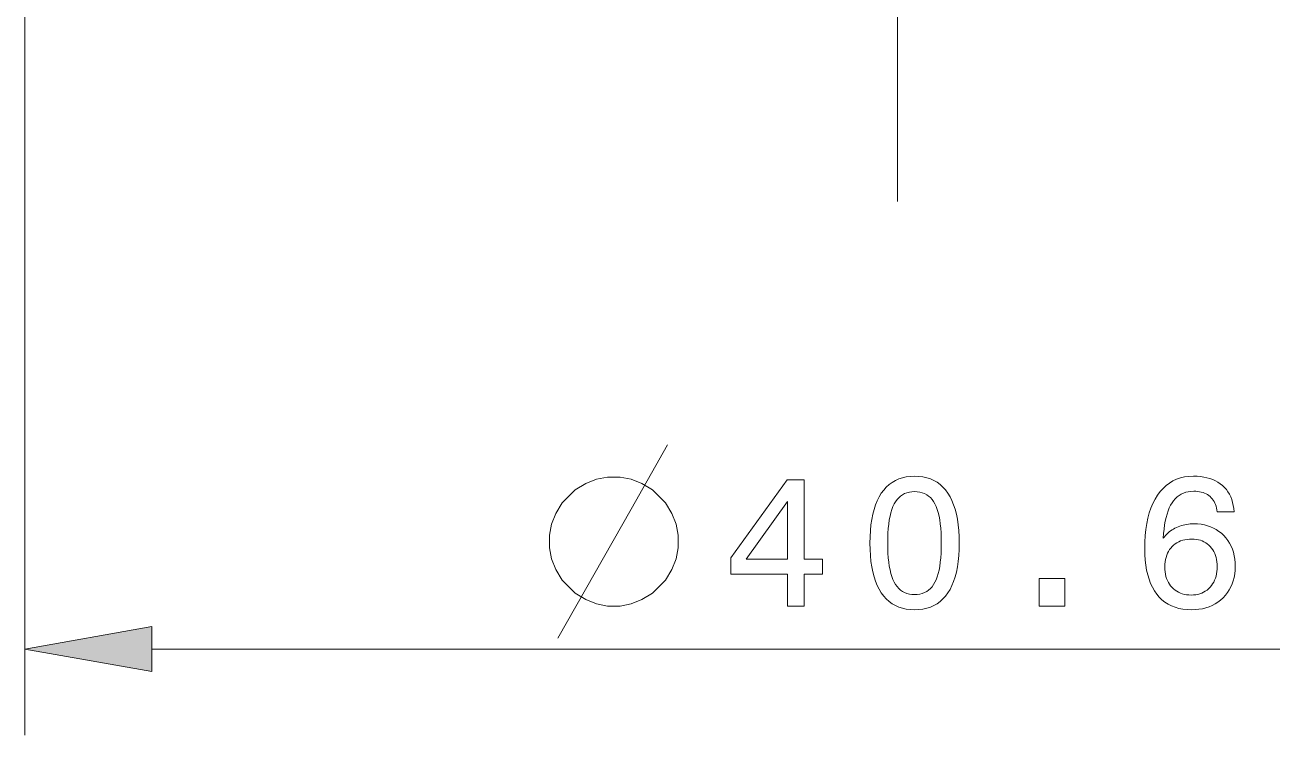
# Model space of a CAD drawing. Extents: x 0 to 297, y 0 to 535.
# Drawn here: x 137.88 to 166.89, y 94.54 to 111.05 of the extents above; entities that cross this region are included whole.
import ezdxf

# ---------------------------------------------------------------- set-up
doc = ezdxf.new("R2010")
doc.units = 0
doc.linetypes.add('DASHDOT', pattern=[18.5, 12, -3, 0.5, -3])

msp = doc.modelspace()

# ---------------------------------------------------------------- linework, layer by layer
at = {"color": 7, "linetype": 'DASHDOT', "lineweight": 13}
msp.add_line((158.178, 106.949), (158.178, 398.269), dxfattribs=at)
at = {"color": 7, "lineweight": 13}
for p, q in [((137.877, 138.881), (137.877, 94.539)), ((140.832, 96.539), (175.523, 96.539))]:
    msp.add_line(p, q, dxfattribs=at)
msp.add_lwpolyline([(150.278, 96.789), (151.978, 99.789), (152.828, 101.289)], dxfattribs=at)
for points in [[(151.728, 100.539), (151.428, 100.539), (151.178, 100.489), (150.928, 100.389), (150.678, 100.239), (150.378, 99.939), (150.228, 99.689), (150.128, 99.439), (150.078, 99.189), (150.078, 98.889), (150.128, 98.639), (150.228, 98.389), (150.378, 98.139), (150.678, 97.839), (150.928, 97.689), (151.178, 97.589), (151.428, 97.539), (151.728, 97.539), (151.978, 97.589), (152.228, 97.689), (152.478, 97.839), (152.778, 98.139), (152.928, 98.389), (153.028, 98.639), (153.078, 98.889), (153.078, 99.189), (153.028, 99.439), (152.928, 99.689), (152.778, 99.939), (152.478, 100.239), (152.228, 100.389), (151.978, 100.489)], [(155.615, 97.539), (155.615, 98.281), (154.298, 98.281), (154.298, 98.66), (155.611, 100.471), (156.003, 100.471), (156.003, 98.627), (156.431, 98.627), (156.431, 98.281), (156.003, 98.281), (156.003, 97.539)], [(157.536, 99.002), (157.538, 99.15), (157.546, 99.292), (157.56, 99.426), (157.578, 99.553), (157.602, 99.672), (157.631, 99.784), (157.666, 99.889), (157.706, 99.987), (157.751, 100.077), (157.801, 100.16), (157.857, 100.236), (157.917, 100.303), (157.983, 100.363), (158.053, 100.415), (158.128, 100.458), (158.207, 100.494), (158.292, 100.522), (158.382, 100.542), (158.476, 100.554), (158.575, 100.558), (158.675, 100.554), (158.77, 100.542), (158.86, 100.522), (158.945, 100.495), (159.025, 100.459), (159.1, 100.416), (159.17, 100.365), (159.235, 100.305), (159.295, 100.238), (159.35, 100.164), (159.4, 100.081), (159.444, 99.991), (159.484, 99.893), (159.518, 99.788), (159.547, 99.676), (159.57, 99.556), (159.589, 99.429), (159.602, 99.294), (159.61, 99.152), (159.612, 99.002), (159.61, 98.853), (159.602, 98.711), (159.589, 98.576), (159.57, 98.449), (159.547, 98.33), (159.518, 98.218), (159.484, 98.113), (159.444, 98.016), (159.4, 97.927), (159.35, 97.844), (159.295, 97.77), (159.235, 97.703), (159.17, 97.645), (159.1, 97.594), (159.025, 97.55), (158.945, 97.515), (158.86, 97.488), (158.77, 97.468), (158.675, 97.456), (158.575, 97.452), (158.476, 97.456), (158.382, 97.468), (158.292, 97.488), (158.207, 97.515), (158.128, 97.551), (158.053, 97.594), (157.983, 97.646), (157.917, 97.705), (157.857, 97.772), (157.801, 97.847), (157.751, 97.929), (157.706, 98.019), (157.666, 98.116), (157.631, 98.221), (157.602, 98.333), (157.578, 98.452), (157.56, 98.578), (157.546, 98.712), (157.538, 98.853)], [(166.009, 99.727), (165.612, 99.727), (165.607, 99.773), (165.598, 99.816), (165.588, 99.858), (165.575, 99.897), (165.56, 99.933), (165.543, 99.968), (165.523, 100.001), (165.501, 100.031), (165.477, 100.059), (165.45, 100.084), (165.421, 100.108), (165.39, 100.129), (165.357, 100.147), (165.322, 100.163), (165.285, 100.177), (165.246, 100.188), (165.205, 100.197), (165.161, 100.203), (165.116, 100.207), (165.068, 100.208), (165.004, 100.205), (164.943, 100.197), (164.885, 100.184), (164.83, 100.165), (164.778, 100.14), (164.729, 100.111), (164.683, 100.076), (164.641, 100.035), (164.601, 99.989), (164.565, 99.938), (164.531, 99.881), (164.5, 99.819), (164.473, 99.751), (164.448, 99.678), (164.426, 99.599), (164.407, 99.514), (164.391, 99.424), (164.378, 99.328), (164.367, 99.227), (164.36, 99.12), (164.386, 99.152), (164.413, 99.182), (164.441, 99.21), (164.47, 99.237), (164.501, 99.263), (164.532, 99.287), (164.565, 99.309), (164.598, 99.33), (164.633, 99.349), (164.669, 99.367), (164.706, 99.383), (164.744, 99.397), (164.782, 99.41), (164.822, 99.421), (164.862, 99.43), (164.903, 99.437), (164.945, 99.443), (164.988, 99.448), (165.032, 99.45), (165.077, 99.451), (165.16, 99.448), (165.241, 99.44), (165.318, 99.426), (165.392, 99.407), (165.463, 99.383), (165.53, 99.353), (165.595, 99.317), (165.656, 99.276), (165.714, 99.23), (165.768, 99.178), (165.819, 99.122), (165.864, 99.062), (165.904, 98.998), (165.938, 98.932), (165.968, 98.861), (165.992, 98.788), (166.01, 98.71), (166.023, 98.63), (166.031, 98.546), (166.034, 98.458), (166.031, 98.37), (166.023, 98.286), (166.009, 98.205), (165.989, 98.127), (165.964, 98.053), (165.933, 97.982), (165.896, 97.914), (165.854, 97.85), (165.806, 97.789), (165.753, 97.732), (165.695, 97.679), (165.633, 97.631), (165.568, 97.589), (165.5, 97.553), (165.428, 97.522), (165.352, 97.497), (165.273, 97.477), (165.191, 97.464), (165.105, 97.455), (165.016, 97.452), (164.913, 97.456), (164.815, 97.467), (164.722, 97.485), (164.634, 97.511), (164.55, 97.544), (164.472, 97.584), (164.399, 97.631), (164.33, 97.686), (164.267, 97.748), (164.208, 97.817), (164.155, 97.893), (164.107, 97.976), (164.065, 98.065), (164.029, 98.16), (163.998, 98.262), (163.973, 98.371), (163.953, 98.486), (163.939, 98.607), (163.931, 98.735), (163.928, 98.869), (163.931, 99.027), (163.94, 99.177), (163.955, 99.32), (163.976, 99.455), (164.002, 99.583), (164.035, 99.705), (164.074, 99.818), (164.119, 99.925), (164.17, 100.024), (164.226, 100.116), (164.288, 100.2), (164.355, 100.275), (164.427, 100.341), (164.503, 100.399), (164.584, 100.447), (164.67, 100.487), (164.761, 100.518), (164.857, 100.54), (164.957, 100.553), (165.062, 100.558), (165.146, 100.556), (165.226, 100.549), (165.303, 100.538), (165.376, 100.523), (165.445, 100.503), (165.511, 100.48), (165.573, 100.451), (165.632, 100.419), (165.686, 100.382), (165.738, 100.341), (165.785, 100.295), (165.828, 100.247), (165.866, 100.194), (165.9, 100.138), (165.929, 100.079), (165.954, 100.016), (165.975, 99.949), (165.99, 99.878), (166.002, 99.805)], [(157.949, 99.002), (157.95, 98.881), (157.955, 98.767), (157.963, 98.66), (157.973, 98.559), (157.987, 98.465), (158.004, 98.378), (158.023, 98.297), (158.046, 98.223), (158.072, 98.155), (158.101, 98.094), (158.133, 98.04), (158.168, 97.991), (158.207, 97.948), (158.25, 97.91), (158.295, 97.878), (158.344, 97.853), (158.397, 97.832), (158.453, 97.818), (158.512, 97.809), (158.575, 97.807), (158.638, 97.809), (158.698, 97.818), (158.754, 97.832), (158.807, 97.852), (158.856, 97.878), (158.901, 97.909), (158.943, 97.946), (158.982, 97.989), (159.017, 98.037), (159.048, 98.091), (159.077, 98.151), (159.102, 98.219), (159.124, 98.293), (159.144, 98.373), (159.16, 98.461), (159.173, 98.556), (159.184, 98.657), (159.191, 98.765), (159.196, 98.88), (159.197, 99.002), (159.196, 99.124), (159.191, 99.239), (159.184, 99.348), (159.173, 99.45), (159.16, 99.544), (159.144, 99.632), (159.124, 99.713), (159.102, 99.787), (159.077, 99.854), (159.048, 99.915), (159.017, 99.969), (158.982, 100.017), (158.943, 100.06), (158.901, 100.097), (158.856, 100.128), (158.807, 100.154), (158.754, 100.174), (158.698, 100.188), (158.638, 100.197), (158.575, 100.199), (158.512, 100.196), (158.453, 100.188), (158.397, 100.173), (158.344, 100.153), (158.295, 100.127), (158.25, 100.096), (158.207, 100.058), (158.168, 100.015), (158.133, 99.966), (158.101, 99.912), (158.072, 99.851), (158.046, 99.783), (158.023, 99.709), (158.004, 99.628), (157.987, 99.54), (157.973, 99.446), (157.963, 99.345), (157.955, 99.237), (157.95, 99.123)], [(154.66, 98.627), (155.615, 98.627), (155.615, 99.97)], [(165.617, 98.454), (165.615, 98.511), (165.61, 98.566), (165.602, 98.619), (165.591, 98.669), (165.576, 98.717), (165.558, 98.763), (165.537, 98.806), (165.513, 98.847), (165.485, 98.886), (165.454, 98.922), (165.421, 98.955), (165.385, 98.985), (165.348, 99.011), (165.308, 99.034), (165.267, 99.053), (165.223, 99.069), (165.177, 99.081), (165.13, 99.09), (165.08, 99.095), (165.028, 99.097), (164.971, 99.095), (164.915, 99.09), (164.863, 99.081), (164.813, 99.069), (164.765, 99.054), (164.72, 99.035), (164.678, 99.012), (164.638, 98.986), (164.6, 98.957), (164.566, 98.924), (164.534, 98.888), (164.505, 98.85), (164.48, 98.809), (164.458, 98.765), (164.44, 98.719), (164.425, 98.67), (164.413, 98.619), (164.405, 98.565), (164.4, 98.509), (164.398, 98.45), (164.4, 98.391), (164.405, 98.334), (164.413, 98.28), (164.424, 98.228), (164.439, 98.179), (164.458, 98.133), (164.479, 98.088), (164.504, 98.047), (164.532, 98.008), (164.564, 97.971), (164.598, 97.937), (164.634, 97.907), (164.673, 97.881), (164.715, 97.858), (164.758, 97.838), (164.804, 97.822), (164.853, 97.81), (164.903, 97.801), (164.956, 97.796), (165.012, 97.794), (165.064, 97.796), (165.115, 97.801), (165.164, 97.81), (165.211, 97.823), (165.256, 97.839), (165.299, 97.86), (165.339, 97.883), (165.378, 97.911), (165.414, 97.942), (165.449, 97.976), (165.481, 98.014), (165.509, 98.054), (165.534, 98.096), (165.556, 98.14), (165.575, 98.187), (165.59, 98.236), (165.601, 98.287), (165.61, 98.34), (165.615, 98.396)], [(161.476, 97.539), (161.476, 98.182), (162.073, 98.182), (162.073, 97.539)], [(140.832, 97.06), (137.877, 96.539), (140.832, 96.018)]]:
    msp.add_lwpolyline(points, close=True, dxfattribs=at)
msp.add_solid([(140.832, 97.06), (137.877, 96.539), (140.832, 97.06), (140.832, 96.018)], dxfattribs=at)

doc.saveas('drawing.dxf')
